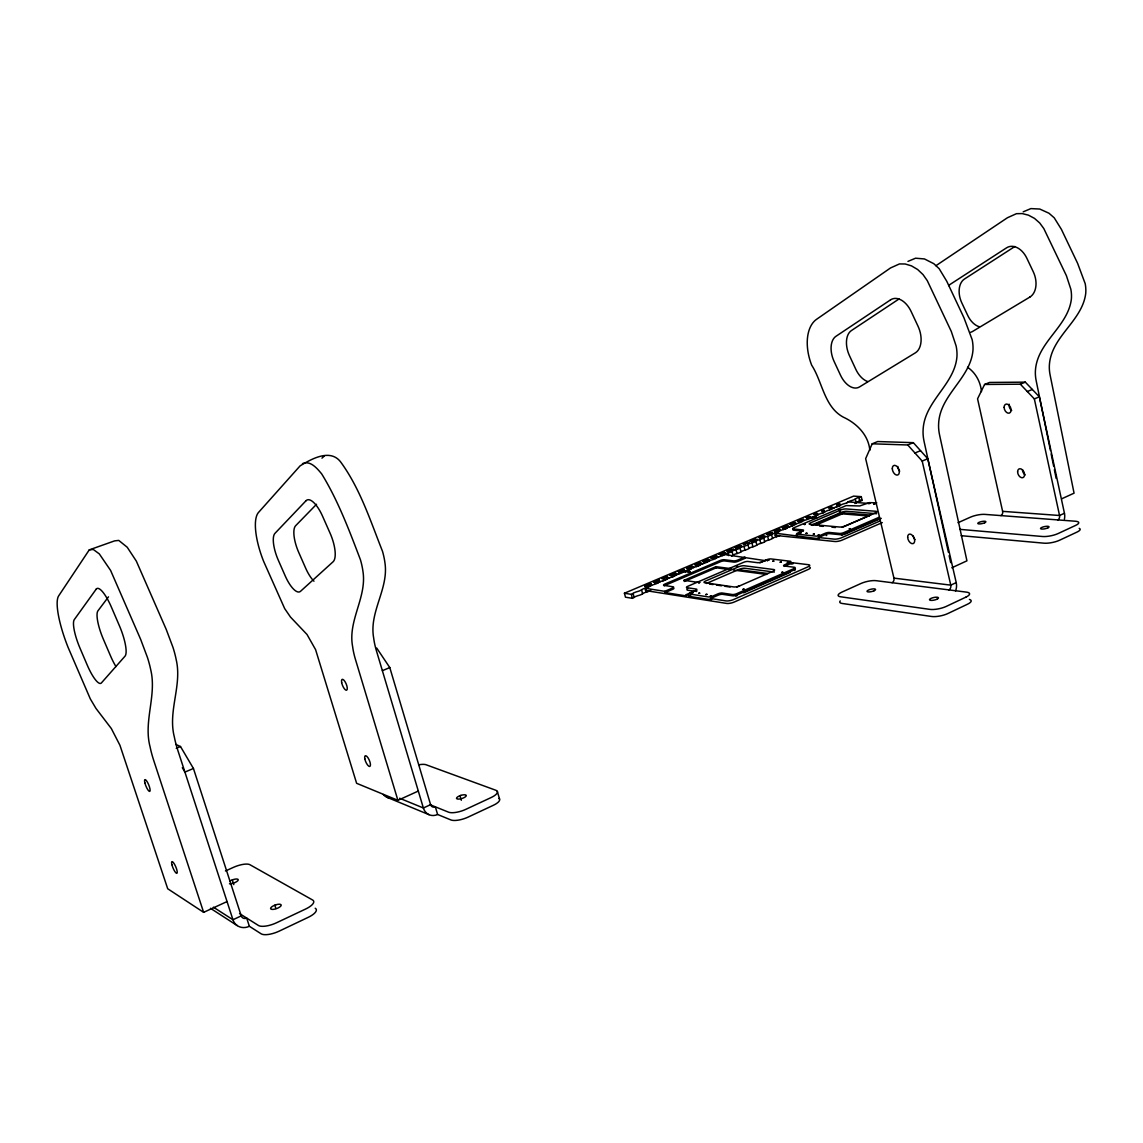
<?xml version="1.0" encoding="UTF-8"?>
<svg xmlns="http://www.w3.org/2000/svg" width="1143" height="1143" viewBox="0 0 1143 1143"><rect width="100%" height="100%" fill="white"/><g stroke="black" fill="none" stroke-linecap="round" stroke-linejoin="round"><path stroke-width="1.5" d="M683.557 569.671L683.671 570.8C680.299 570.543 685.714 569.071 682.514 570.643M675.442 573.643L675.427 574.3C672.055 574.029 677.485 572.572 674.27 574.143M675.47 574.572L675.313 573.157M684.1 570.9L683.714 569.443L681.042 570.228L681.842 570.928M665.883 577.158L667.055 576.658L665.883 577.158L667.155 577.815L666.012 577.644M675.756 572.972C677.413 575.372 670.47 573.472 673.856 573.615L675.884 573.457L673.856 573.615M658.725 580.858L657.582 580.687L658.854 581.344L658.754 580.187M664.54 577.229L665.597 577.115C670.97 576.772 664.069 577.672 664.669 577.715M659.14 580.958L659.211 579.987L657.296 580.644C653.925 580.473 660.825 582.473 659.211 579.987M830.561 507.563L830.732 507.263A3.758 0.872 -13.5 0 0 830.847 507.049M830.675 508.021L832.647 507.263M671.541 574.5L671.055 575.186M752.308 540.782L752.265 540.882A12.316 2.972 -13.9 0 0 752.037 541.196L751.937 541.096M746.708 543.039C742.85 542.454 746.436 543.539 748.765 542.768M791.456 524.151C792.128 522.194 786.87 525.88 791.256 523.651M772.339 532.795L772.382 532.381A3.486 0.843 -13.8 0 0 771.954 532.738L769.953 533.052M739.35 546.225L739.55 545.94A3.843 0.929 -14.1 0 0 739.707 545.682M730.834 549.797L730.848 549.769A12.387 3.015 -14.1 0 1 731.049 549.454C726.376 550.412 735.578 547.683 729.291 550.297M730.948 550.283L730.977 550.212A12.387 3.015 -14.1 0 1 731.177 549.94L731.591 549.312A3.843 0.929 -14.2 0 0 731.777 549.026M714.675 557.313L712.346 557.927A12.444 3.058 -14.2 0 0 712.132 558.213L712.146 558.213M755.223 540.053L755.294 539.91A12.159 2.929 -13.9 0 1 755.437 539.725A3.829 0.929 -14 0 0 755.594 539.467M752.351 540.739L752.565 540.41A3.829 0.929 -14 0 0 752.723 540.153M812.573 518.293L812.902 517.522L817.174 517.693M812.101 518.393L812.487 517.45M747.365 543.396L747.436 543.254A12.173 2.943 -13.9 0 1 747.565 543.068A3.829 0.929 -14.1 0 0 747.736 542.796M738.907 546.625L739.521 546.611A12.202 2.958 -14 0 1 739.664 546.411C738.664 544.054 734.535 549.011 739.635 545.925M955.519 591.088A11.159 8.501 -83.2 0 0 956.22 582.601L927.759 458.729L913.328 442.655L877.695 441.541L872.195 443.798L865.651 458.629L893.94 578.129A3.586 2.786 -83.2 0 1 892.054 582.701M803.186 519.679L803.343 520.094M730.977 550.012L731.577 549.983A12.23 2.986 -14.1 0 1 731.72 549.783A3.843 0.943 -14.2 0 0 731.891 549.497M671.212 575.4L671.241 575.4A12.587 3.129 -14.5 0 1 671.455 575.272L671.884 574.643A3.915 0.972 -14.6 0 0 672.084 574.343M712.532 557.641L710.332 557.798L712.889 557.27M712.089 558.013L712.732 557.97A12.287 3.015 -14.2 0 1 712.889 557.784L714.075 557.484M738.935 546.84L738.921 546.868A12.359 3 -14 0 1 739.121 546.568L739.278 546.354M1064.404 519.165A10.401 7.658 -85.2 0 0 1064.447 513.25L1039.358 396.821L1025.328 382.148L989.552 382.448L984.594 384.462L977.565 398.807L1002.611 511.35A3.343 2.515 -85.3 0 1 1000.897 515.607M762.981 536.21L763.167 535.924A3.815 0.914 -13.9 0 0 763.324 535.667M671.627 575L669.427 575.143L672.013 574.586M671.327 575.415L673.784 574.658M830.404 507.721L830.318 507.863A12.073 2.829 -13.4 0 0 830.204 508.049M685.1 572.386L685.729 571.329M685.586 572.3L686.1 571.414L689.786 571.914M762.581 536.61L763.153 536.581A12.13 2.915 -13.8 0 1 763.281 536.396A3.815 0.914 -13.9 0 0 763.438 536.138M697.116 564.271L698.53 564.513M698.402 564.171L697.859 564.342M656.082 581.644L655.611 581.773M698.473 564.728L697.987 564.828M657.082 581.73L656.539 581.873M738.592 547.14L737.649 547.597L738.721 547.454M108.471 596.846L97.955 610.819A25.117 6.244 68.8 0 0 103.327 639.137L110.614 656.111A25.146 6.258 68.7 0 0 115.957 666.555M755.466 538.996A3.829 0.914 -14 0 1 755.266 539.253L754.894 539.867A12.302 2.972 -13.9 0 0 754.751 540.067M697.359 564.142L697.001 564.471M315.211 908.242A14.359 5.015 -19.4 0 1 308.21 917.343L279.263 931.102A14.516 5.086 -19.8 0 1 261.175 933.831L249.36 926.287A14.173 12.402 -55.4 0 1 232.958 919.744L177.965 750.765A41.891 11.03 67.8 0 1 174.336 736.964C167.664 711.189 182.208 685.629 176.236 659.868A39.205 10.558 68.6 0 0 173.022 647.495L166.249 629.464L136.331 561.113L127.23 547.254L118.758 540.41L114.6 540.882L89.268 549.869L58.636 595.932A50.063 11.773 68.8 0 0 68.109 647.424L90.311 698.887L95.969 708.417L111.328 728.534L119.944 745.293L167.707 888.754L203.64 912.343L227.043 901.57M721.719 553.069L724.205 552.298L722.347 552.855M713.675 556.484L716.175 555.698L714.361 556.227M705.602 559.899L708.117 559.113L706.245 559.684M697.501 563.328L700.03 562.556L698.202 563.085M816.473 513.621L816.045 513.879M689.358 566.785L691.886 565.999L690.086 566.528M767.953 534.11L769.539 533.667M686.472 568.014L689.158 567.228M686.586 568.5L690.315 567.942M817.516 513.664L817.031 513.779M730.606 550.326L728.091 550.997L730.006 550.74M644.952 585.616L647.667 584.816M645.081 586.102L647.167 585.273M778.04 530.409L777.64 530.666M690.186 567.457L687.972 568.071M707.017 560.041L707.66 559.784M850.363 528.623L849.078 528.809L849.978 528.78M726.877 550.855L729.52 550.112M869.737 503.177L868.551 503.534L869.537 503.191M646.309 585.802L646.495 586.245M316.554 504.263L295.637 525.723A23.117 7.987 69.1 0 0 298.794 552.583L305.652 568.142A23.131 8.001 68.9 0 0 313.968 581.201M817.959 535.324L819.302 534.995L818.188 535.081M787.927 562.127L787.141 562.542L788.513 562.113M742.993 589.459L744.307 589.074L742.864 589.331M809.344 517.065L807.701 517.25M806.229 517.193L808.787 516.493M806.344 517.665L806.958 517.265M767.825 560.113L769.225 559.856L767.925 560.027M711.375 595.874L710.246 595.946L711.389 595.889M754.48 540.425L753.88 540.596M757.252 539.239L756.637 539.425M749.479 543.082L748.322 543.468M766.553 534.024L769.139 533.31M499.005 798.428A12.987 4.301 -16.9 0 1 493.262 805.329L468.016 817.145A13.102 4.358 -17.2 0 1 450.913 819.945L437.612 814.488A12.759 11.059 -67.5 0 1 423.367 807.987L376.461 650.896A38.362 13.973 67.7 0 1 373.661 637.965C368.903 611.834 388.891 588.859 384.948 562.842A35.847 13.316 68.9 0 0 382.505 551.312C370.589 521.308 360.402 489.433 341.457 463.072C331.227 447.756 311.753 458.8 300.109 465.858L258.547 512.407A46.091 15.316 69.1 0 0 263.647 561.399L284.678 608.59L290.508 617.091L307.024 634.494L315.582 649.624L356.616 783.298L397.907 800.329L418.309 791.056M741.45 545.968L740.75 546.325M741.507 546.483L741.064 546.725M733.435 549.383L732.892 549.497M733.635 549.797L733.02 549.983M691.729 593.188L693.001 592.731L691.601 593.06M321.969 458.157L324.383 455.914M699.816 582.487L698.559 582.944L699.63 582.487M730.591 550.597L729.705 550.855M687.986 568.571L690.258 567.685M690.358 568.185L689.429 568.628M765.053 535.953L764.653 536.181M725.605 553.226L724.248 553.769M725.419 552.798L723.162 553.126L724.191 553.283M834.476 507.621A4.958 1.157 -13.4 0 1 835.019 507.421L835.604 507.221A4.958 1.157 -13.4 0 1 836.633 506.906A4.943 1.157 -13.4 0 0 840.062 505.563L840.519 505.22A4.929 1.157 -13.3 0 1 840.891 504.963L841.734 504.549A4.929 1.157 -13.3 0 1 843.948 503.777L844.291 503.692A4.929 1.143 -13.4 0 0 847.192 502.591L847.863 502.148A4.929 1.143 -13.3 0 1 851.564 500.577A4.929 1.143 -13.3 0 0 855.293 498.991A4.943 1.143 -13.2 0 1 859.007 497.405A4.915 1.129 -13.3 0 0 861.265 496.648L862.151 500.405A4.915 1.143 -13.2 0 1 859.893 501.163A4.929 1.157 -13.2 0 0 856.193 502.734A4.929 1.143 -13.3 0 1 854.878 503.506M717.375 556.212L714.704 556.655M717.561 556.655L716.932 556.812M817.174 515.336A4.715 1.114 -13.6 0 0 817.516 515.122A4.558 1.072 -13.6 0 0 817.716 514.979L817.831 514.879A4.986 1.172 -13.5 0 1 819.402 514.036L820.517 513.621A4.986 1.172 -13.5 0 1 821.26 513.393M821.417 513.35L822.474 513.05A4.958 1.157 -13.5 0 0 823.617 512.65L824.76 512.121A4.958 1.157 -13.5 0 0 825.232 511.807L825.546 511.564A4.943 1.157 -13.4 0 1 826.36 511.092L827.375 510.664A4.943 1.157 -13.4 0 1 828.818 510.192L829.275 510.064M709.374 559.599L708.774 559.756M709.489 560.07L708.131 560.613M701.388 563.513L700.102 564.042M817.774 514.921L817.831 514.879A4.972 1.172 -13.6 0 1 816.531 515.664A5.015 1.186 -13.6 0 1 816.031 515.879A4.972 1.172 -13.6 0 1 813.987 516.536L813.83 516.579M701.288 563.013L699.002 563.642M770.311 533.724L769.639 533.924M811.416 517.422L811.187 517.536A4.958 1.172 -13.5 0 0 810.287 518.065L810.173 518.165A4.986 1.172 -13.6 0 1 806.487 519.736L806.344 519.779A4.972 1.186 -13.6 0 0 805.258 520.108L804.715 520.294A5.029 1.2 -13.6 0 0 803.429 520.837L803.043 521.051A4.972 1.186 -13.6 0 0 802.643 521.308L802.457 521.451A4.986 1.186 -13.7 0 1 798.7 523.037L798.371 523.123A5.001 1.186 -13.7 0 0 797.614 523.351L796.5 523.765A5.158 1.229 -13.6 0 0 795.785 524.08M693.115 566.485L690.086 566.842M785.455 528.866L785.584 528.809A4.972 1.186 -13.8 0 0 787.113 527.952L787.184 527.909A5.386 1.286 -13.7 0 1 787.384 527.752L788.399 527.209A5.101 1.214 -13.7 0 1 788.913 526.98L789.199 526.88A5.001 1.2 -13.7 0 1 789.756 526.68A4.743 1.129 -13.7 0 1 790.213 526.523A4.686 1.114 -13.7 0 1 790.67 526.394L790.827 526.351M777.983 532.038A4.858 1.157 -13.8 0 0 779.355 531.252L779.483 531.152A5.001 1.2 -13.8 0 1 779.897 530.881L780.769 530.438A5.001 1.2 -13.8 0 1 783.055 529.652L783.241 529.595M678.356 571.4L681.657 570.314M678.485 571.871L681.971 571.4M682.014 571.743L680.971 572.071M676.07 574.943A5.158 1.286 -14.6 0 1 678.813 573.915A5.144 1.286 -14.6 0 0 677.27 574.429L676.999 574.529A5.715 1.429 -14.6 0 0 676.056 574.943L675.942 575A5.144 1.286 -14.6 0 0 675.256 575.415L674.956 575.629A5.158 1.286 -14.6 0 1 673.856 576.272A5.201 1.3 -14.6 0 1 673.327 576.515A5.158 1.286 -14.6 0 1 670.884 577.344A5.158 1.286 -14.6 0 0 669.741 577.672L669.155 577.872A5.501 1.372 -14.6 0 0 668.569 578.115L666.483 579.272A4.829 1.2 -14.7 0 1 665.34 579.901A4.729 1.186 -14.7 0 1 664.869 580.101M689.843 569.5A4.829 1.2 -14.5 0 0 690.372 569.257L690.715 569.085A5.115 1.272 -14.5 0 0 691.015 568.914L691.658 568.471A5.115 1.272 -14.4 0 1 692.101 568.185L694.501 567.157A5.115 1.272 -14.4 0 1 694.958 567.014L698.673 565.728A4.443 1.1 -14.4 0 0 699.002 565.542L699.102 565.485M658.297 582.716L658.525 582.544A5.172 1.3 -14.7 0 1 659.554 581.944L659.811 581.83A5.686 1.429 -14.7 0 1 660.368 581.587L660.668 581.473A5.172 1.3 -14.7 0 1 662.369 580.93M682.885 572.343L682.971 572.3A4.215 1.043 -14.6 0 0 683.214 572.129L683.514 571.9M699.387 565.314L699.473 565.256A4.201 1.043 -14.4 0 0 699.687 565.099L699.759 565.042A5.115 1.272 -14.4 0 1 700.588 564.528A5.401 1.329 -14.4 0 1 701.631 564.071L701.916 563.956A5.115 1.272 -14.4 0 1 703.602 563.413L703.774 563.37A5.115 1.257 -14.4 0 0 707.617 561.799L708.06 561.47M666.798 579.058L666.869 579.001A5.158 1.286 -14.6 0 1 667.326 578.701L668.284 578.229M647.067 587.616L647.209 587.573A5.001 1.257 -14.8 0 0 647.824 587.345L648.252 587.173A5.172 1.3 -14.8 0 0 649.981 586.216L650.224 586.045M809.958 516.907L807.758 517.479M716.161 558.027L715.632 558.413A4.329 1.057 -14.3 0 1 715.361 558.584L714.304 559.098A5.115 1.257 -14.3 0 1 711.875 559.913A5.101 1.257 -14.3 0 0 710.775 560.241L710.346 560.384A5.472 1.357 -14.3 0 0 709.689 560.627M803.586 519.836L803.315 519.765A3.458 0.814 -13.6 0 0 802.915 520.108M719.076 554.126L722.562 553.669M722.576 553.998L721.062 554.012M722.69 554.484L721.762 554.884M699.002 563.285L699.587 563.199M647.71 585.116L648.695 585.059M797.6 520.822L801.043 520.365M707.617 561.799L707.903 561.584A5.101 1.257 -14.3 0 1 708.96 560.956L709.617 560.67A5.101 1.257 -14.3 0 1 710.174 560.456M758.709 537.31L762.167 536.853M762.181 537.196L760.924 537.667M715.361 558.584A5.115 1.257 -14.3 0 0 715.932 558.198A5.101 1.257 -14.2 0 1 716.504 557.813L716.818 557.641A5.101 1.257 -14.2 0 1 717.433 557.341L718.133 557.055A5.101 1.257 -14.2 0 1 719.49 556.612L719.976 556.484A5.101 1.243 -14.2 0 0 722.519 555.612L723.233 555.269A5.101 1.243 -14.2 0 0 723.533 555.098L723.79 554.926A4.229 1.029 -14.2 0 0 724.005 554.769L724.076 554.712A5.086 1.243 -14.2 0 1 724.376 554.498L765.781 560.713M723.705 554.984L723.79 554.926A5.101 1.243 -14.2 0 0 724.005 554.769A5.101 1.257 -14.2 0 1 728.02 553.069A5.086 1.243 -14.2 0 0 732.02 551.355A5.086 1.243 -14.1 0 1 736.021 549.669A5.072 1.229 -14.1 0 0 740.007 547.968A5.086 1.243 -14.1 0 1 743.993 546.283A5.058 1.229 -14.1 0 0 747.951 544.597A5.072 1.229 -14 0 1 751.923 542.911A5.058 1.214 -14 0 0 755.866 541.225A5.058 1.229 -13.9 0 1 759.809 539.553A5.043 1.214 -13.9 0 0 763.738 537.882A5.058 1.214 -13.9 0 1 767.653 536.224A5.029 1.214 -13.9 0 0 771.568 534.567A5.029 1.214 -13.8 0 1 775.468 532.909L775.626 532.867A5.029 1.2 -13.8 0 0 779.355 531.252M935.917 265.705L1007.44 217.742L1016.456 213.684L1022.213 213.584L1028.443 215.155L1034.486 218.384L1039.73 222.999L1043.816 228.571L1066.39 275.649L1070.848 289.236A29.189 20.403 69.8 0 1 1071.377 299.08C1068.062 326.455 1037.915 341.714 1035.501 369.518A31.332 21.546 66.8 0 0 1036.172 380.69L1050.446 450.499M653.496 581.916L657.111 581.558M836.547 504.292L840.005 503.849M899.012 298.98L851.406 330.57A20.317 12.387 69.8 0 0 849.435 355.602L855.764 369.218A20.331 12.416 69.4 0 0 867.623 381.519M809.93 516.665L808.873 516.75M769.168 533.624L770.253 533.495M735.006 547.354L738.592 546.968M645.581 585.416L647.152 585.016M645.709 585.902L646.509 585.545M700.002 564.871L700.588 564.528A5.201 1.286 -14.4 0 1 703.617 563.399M1014.855 246.502L964.492 279.006A18.988 12.63 70.3 0 0 961.777 302.809L967.764 315.511A19.002 12.659 69.9 0 0 979.351 326.769M694.815 564.399L698.973 563.913M719.576 554.012L722.847 553.583M774.483 530.609L778.054 530.223M774.597 531.081L777.383 530.295M678.899 571.271L681.442 571.143M679.013 571.757L679.899 571.471A3.858 0.957 -14.6 0 1 681.442 571.671M727.491 550.669L729.005 550.297M907.956 261.39L915.557 258.204L924.458 258.947L933.802 263.69L939.189 268.719L946.761 281.264L963.992 317.854L972.193 339.757A31.204 20.288 69.3 0 1 972.979 350.187C970.607 378.333 940.075 394.764 938.646 423.324A33.476 21.36 66.6 0 0 939.603 435.112L966.935 560.827L951.805 567.8M687.1 567.8L688.643 567.414M687.229 568.285L688.329 567.771M847.449 502.434L847.277 502.549A4.872 1.129 -13.4 0 1 846.877 502.749M722.19 554.584L721.247 554.855A4.315 1.057 -14.2 0 1 720.561 554.855M814.102 514.321L815.488 513.836M1029.857 297.08L972.793 331.327A19.088 12.587 69.9 0 1 970.678 332.227M721.419 554.455L722.676 554.141M813.987 513.85L815.988 513.478M1023.199 211.841L1030.886 208.597L1039.759 209.04L1048.96 213.227L1054.217 217.799L1061.418 229.386L1077.606 263.319L1085.207 283.707A29.046 20.503 69.9 0 1 1085.721 293.508C1082.25 320.883 1052.031 336.028 1049.474 363.831A31.175 21.66 66.8 0 0 1050.103 374.961L1074.063 493.176L1061.961 498.677M708.317 561.313L708.417 561.256A5.472 1.357 -14.3 0 1 708.846 561.013L708.96 560.956M737.935 547.04L736.792 547.34L738.121 547.268M736.678 547.897L737.821 547.568M681.342 571.386L680.642 571.629L681.942 571.4M697.873 564.571L696.058 565.214M767.153 533.838L768.639 533.481M798.1 520.722L799.071 520.436A3.843 0.914 -13.7 0 1 800.6 520.594M691.415 566.671L690.972 566.699M695.301 564.313L696.873 563.999M759.209 537.21L761.752 537.067M795.028 524.523A5.158 1.229 -13.6 0 1 795.357 524.308L795.657 524.151M654.01 581.83L655.596 581.501M808.387 517.05L809.23 516.836M649.981 586.216A5.201 1.3 -14.8 0 1 650.596 585.816L651.053 585.573A5.758 1.443 -14.8 0 1 651.567 585.33A5.301 1.329 -14.8 0 1 652.153 585.087L653.067 584.759A5.244 1.314 -14.8 0 1 653.71 584.559L654.353 584.387A5.186 1.3 -14.8 0 0 658.368 582.659M776.497 530.495L774.997 530.795M776.64 530.952L775.968 531.552L777.04 530.766M729.52 551.055L729.948 550.34M761.681 537.296L760.709 537.567A4.029 0.972 -13.9 0 1 759.181 537.424M806.858 517.007L808.301 516.665M806.887 517.422L806.344 517.422M775.083 530.995L774.34 530.895M774.954 530.523L776.511 530.223M832.047 507.421L830.732 507.892A11.93 2.786 -13.4 0 1 830.847 507.721A3.758 0.872 -13.5 0 0 830.947 507.521M735.506 547.254L737.049 546.954M734.878 547.64L737.178 547.426M837.047 504.192L837.876 503.949M781.612 572.314L782.941 572.071L782.141 572.486M816.245 514.193L816.902 513.55M799.143 533.181L800.243 533.095L799.143 533.195M647.038 585.959L647.638 585.816M804.143 524.423L805.215 524.337L804.143 524.437M708.817 560.27L708.131 560.47M646.995 585.53L647.995 585.245M692.515 566.642L691.601 566.914M700.659 563.185L699.745 563.456M716.818 557.641L716.932 557.584A5.644 1.386 -14.2 0 1 717.433 557.341M736.978 547.268L736.235 547.383M684.314 571.443L684.686 571.257A5.358 1.329 -14.5 0 1 685.843 570.8A5.144 1.272 -14.5 0 1 687.386 570.328L687.729 570.228A5.115 1.272 -14.5 0 0 690.372 569.257L690.715 569.085A4.486 1.114 -14.5 0 0 691.015 568.914M659.425 582.016L659.811 581.83A5.301 1.329 -14.7 0 1 660.368 581.587L660.668 581.473M729.063 551.226L728.391 551.183M687.815 568.028L688.729 567.814M716.804 556.341L716.147 556.698M724.833 552.941L724.033 553.169M724.891 553.441L724.091 553.655M721.976 554.155L719.118 554.441M809.373 517.565L809.815 517.522M689.658 568.4L688.843 568.628M249.36 926.287L246.688 918.072A4.729 4.129 -55.4 0 1 241.23 915.886L232.958 919.744L213.398 907.185M956.22 582.601L950.776 585.145L893.94 578.129M687.129 568.057L686.6 568.242M722.647 555.555L723.233 555.269A4.443 1.086 -14.2 0 0 723.533 555.098M815.502 514.764L816.059 514.379M437.612 814.488L435.34 806.829A4.258 3.686 -67.5 0 1 430.597 804.658L423.367 807.987L399.607 798.243M1064.447 513.25L1059.547 515.493L1002.611 511.35M654.768 582.459L656.025 582.13L654.896 582.944M696.244 565.399L697.13 564.656M737.478 547.554L735.678 548.011M813.845 514.15L815.559 513.964M225.442 870.98L233.429 867.366A13.43 4.272 -19.5 0 1 249.917 864.708L312.625 900.012A14.373 4.958 -19.4 0 1 305.595 909.042L276.577 922.744A14.53 5.029 -19.7 0 1 258.489 925.501L239.544 913.571M958.034 522.708L970.436 517.165A10.401 2.615 -12.2 0 1 984.78 514.379L1075.463 521.237A11.116 2.9 -11.4 0 1 1075.677 525.38L1058.075 533.567A11.159 2.943 -11.5 0 1 1042.545 536.51L959.777 529.352M743.636 592.817L790.199 572.372M882.296 522.594L842.134 540.11A5.272 1.314 -13.3 0 1 834.89 541.511L775.268 535.395L774.697 533.124A4.901 1.172 -13.8 0 1 775.468 532.895M809.916 567.328A5.458 1.429 -13.5 0 1 808.33 569.4L734.32 602.004A5.572 1.5 -14.2 0 1 726.748 603.433L645.595 590.574L644.981 588.231L664.769 591.331L665.097 592.574L686.514 595.946L686.186 594.689L688.329 595.017L688.658 596.289L710.903 599.789L710.56 598.503L718.261 595.146A3.243 0.857 -14.2 0 1 722.662 594.317L732.592 595.817A3.272 0.872 -14.1 0 0 737.049 594.974L794.228 569.886A3.229 0.843 -13.7 0 0 795.042 568.614M736.892 587.073L772.939 571.3A4.272 1.1 -13.8 0 0 773.725 569.528L744.179 565.742A4.172 1.057 -14.1 0 0 738.521 566.842L705.717 580.958A4.215 1.072 -14.3 0 0 704.745 582.73L733.763 586.945A4.301 1.129 -14.1 0 0 739.621 585.83M710.56 598.503L726.105 600.932A5.572 1.486 -14.2 0 0 733.677 599.504L807.715 566.957A5.458 1.414 -13.6 0 0 808.601 564.713L792.485 562.756L785.127 565.971A3.186 0.814 -13.7 0 0 784.355 566.385M879.224 517.222L843.763 532.609A3.1 0.757 -13.3 0 1 839.505 533.438L829.375 532.452A3.086 0.757 -13.4 0 0 825.16 533.281L820.488 535.295A3.072 0.757 -13.5 0 1 816.273 536.124L797.242 534.21A3.029 0.729 -13.6 0 1 797.743 533.038L802.386 531.066A3.015 0.729 -13.6 0 0 802.872 529.895L793.271 528.966A2.986 0.714 -13.7 0 1 793.771 527.809L846.177 505.606L859.665 505.963L869.466 502.634L876.781 502.834M879.924 518.265L844.063 533.838A3.1 0.772 -13.3 0 1 839.805 534.667L829.689 533.681A3.072 0.757 -13.4 0 0 825.475 534.51L818.459 537.539L818.759 538.767L774.697 533.124M844.206 534.467L881.267 518.365M880.139 520.937L841.548 537.739A5.272 1.314 -13.3 0 1 834.304 539.139L818.459 537.539M686.186 594.689L693.787 591.402A3.186 0.829 -14.4 0 1 696.716 590.602M759.909 562.827L767.182 559.684L767.496 560.927M842.291 527.323L870.58 515.107L842.062 512.764L812.516 525.394M706.374 583.473L739.15 569.328A4.172 1.057 -14.1 0 1 744.807 568.242L774.354 572.071M664.769 591.331L672.298 588.116A3.129 0.8 -14.6 0 0 673.084 586.773L664.026 585.402A3.1 0.786 -14.7 0 1 664.826 584.087L720.119 560.527A3.043 0.757 -14.2 0 1 724.262 559.727L733.577 560.884A3.072 0.757 -14.1 0 0 737.749 560.084L744.95 556.998M795.742 535.238L801.3 532.867M665.097 592.574L672.627 589.345A3.129 0.8 -14.6 0 0 673.413 588.016M745.265 558.213L738.064 561.299A3.072 0.772 -14.1 0 1 733.892 562.113L724.562 560.927A3.043 0.757 -14.2 0 0 720.433 561.742L665.155 585.316A3.1 0.786 -14.7 0 0 664.197 585.83M811.244 525.18L841.234 512.378A3.958 0.943 -13.3 0 1 846.649 511.292L876.667 513.721M730.106 569.628L716.232 567.8L684.3 581.458L684 580.33L715.932 566.671L731.549 568.728M816.073 525.08L842.32 513.85L869.166 516.064M752.908 539.753C755.066 538.696 757.566 539.81 754.723 539.939M762.795 535.724C758.481 538.253 763.467 533.681 763.281 536.396M828.675 507.792L830.732 507.278M703.802 560.913L705.674 560.284L702.731 561.027L703.917 561.399M782.641 527.48L784.984 527.152L783.069 527.294C779.983 527.294 785.984 529.852 784.87 526.68L787.698 526.923L787.856 525.809M821.888 510.835L822.203 510.85M822.303 510.65C824.546 508.378 825.303 513.007 822.303 511.321M683.971 570.428L681.285 571M703.145 561.356L705.803 561.684L703.274 561.827M705.231 560.47L705.374 561.584L704.088 560.956L705.231 560.47L705.445 561.842M785.141 527.995L782.584 528.18M784.455 526.866L784.698 527.909L783.484 527.795L784.455 526.866L784.798 528.152M795.557 522.551A3.472 0.829 -13.7 0 0 795.142 522.894L792.556 522.937L795.199 523.423M822.617 510.678L823.674 510.221L824.074 511.464M657.425 581.13L659.34 580.473M665.726 577.601L667.512 576.472M681.157 570.528L684 569.485M729.605 550.326L731.249 549.111M745.465 543.597L747.451 542.582A3.829 0.929 -14.1 0 0 747.608 542.325M657.711 581.173L658.882 580.673M704.217 561.442L705.36 560.956M783.484 527.795L784.569 527.337L783.369 527.323M772.354 532.909L769.41 532.752M795.542 523.065L792.556 522.937M803.215 519.808L800.229 519.694L802.757 519.694A3.458 0.814 -13.6 0 1 803.215 519.308L803.529 519.336M824.303 510.85L821.66 510.607M650.796 590.345A5.201 1.314 -14.8 0 1 646.824 591.96A5.215 1.329 -14.8 0 0 642.609 593.76A5.215 1.329 -14.9 0 1 638.38 595.56A5.229 1.329 -14.9 0 0 634.151 597.375A5.229 1.329 -15 0 1 632.393 598.332L625.478 597.189L624.421 593.231L853.592 496.119L861.265 496.648M750.279 541.396L752.523 539.925M777.169 529.466L779.683 529.495A3.486 0.829 -13.8 0 1 780.155 529.08L777.283 529.938M787.87 525.809A3.472 0.829 -13.7 0 0 787.456 526.151L784.884 526.194L787.856 526.337A3.472 0.829 -13.7 0 0 787.57 526.623M828.346 507.763L830.59 506.82L830.847 507.721M241.23 915.886L193.438 768.482L184.909 772.082L182.323 767.682M872.195 443.798L907.756 444.97L922.187 461.072L927.759 458.729M914.957 452.999L920.529 450.671M697.902 566.071L698.673 565.728A5.129 1.272 -14.4 0 0 699.687 565.099M382.362 670.684L389.792 667.583L430.597 804.658M984.594 384.462L1020.328 384.191L1034.344 398.907L1039.358 396.821M689.072 568.214L687.943 568.342M176.265 748.308L180.508 746.55L193.438 768.482M907.756 444.97L913.328 442.655M776.654 531.109L775.854 531.081M1027.314 391.535L1032.329 389.463M1020.328 384.191L1025.328 382.148M693.315 567.585L694.058 567.314M648.11 587.231L647.824 587.345A5.172 1.3 -14.8 0 1 645.795 588.002A5.229 1.314 -14.8 0 0 641.552 589.802A5.215 1.314 -14.9 0 1 637.323 591.588A5.229 1.329 -14.9 0 0 633.093 593.403A5.229 1.314 -15 0 1 631.336 594.36L624.421 593.231M697.759 566.128L696.401 566.614M672.956 575.1L671.741 575.415M749.322 542.368L747.122 543.311L747.093 542.382M741.421 545.725L741.536 546.197M733.592 549.583L733.463 549.097M697.359 564.585L696.63 565.056M813.816 516.593A4.958 1.172 -13.5 0 0 813.345 516.722L811.93 517.207A5.086 1.2 -13.5 0 0 810.287 518.065M655.439 582.559L654.582 582.773M823.06 512.864L822.917 512.907A5.058 1.186 -13.5 0 1 822.474 513.05M792.056 525.994A4.986 1.186 -13.7 0 1 791.613 526.137A5.401 1.286 -13.7 0 1 791.142 526.266A5.043 1.2 -13.7 0 0 791.585 526.137A5.329 1.272 -13.7 0 0 792.056 525.994L793.042 525.637A5.043 1.2 -13.7 0 0 793.571 525.423A4.986 1.186 -13.7 0 0 794.771 524.723L794.842 524.666A5.001 1.186 -13.7 0 1 795.357 524.308M736.792 547.497L736.892 548.126M302.466 463.629C310.382 460.072 317.197 468.544 321.697 473.916C338.114 500.648 349.301 530.538 360.445 559.784A36.062 13.016 68.9 0 1 362.945 571.357C367.089 597.289 347.658 620.506 352.615 646.538A38.576 13.659 67.7 0 0 355.473 659.511L397.907 800.329M718.89 556.798L718.733 556.855A5.386 1.329 -14.2 0 0 718.133 557.055M697.487 565.199L696.601 564.728M89.268 549.869L93.283 549.469L99.298 553.884L110.6 570.428L140.618 639.28L147.433 657.425A39.448 10.144 68.6 0 1 150.747 669.855C156.92 695.515 143.246 721.276 150.104 746.922A42.162 10.601 67.8 0 0 153.834 760.795L203.64 912.343M728.52 551.283L727.662 551.397M736.721 548.026L737.592 547.511L736.606 548.054M686.772 570.5L686.457 570.586A5.215 1.3 -14.5 0 0 684.686 571.257M814.902 514.036L814.473 514.036M688.157 568.414L687.314 568.542M646.424 587.816L646.266 587.873A9.873 2.472 -14.8 0 1 645.781 588.002L646.824 591.96M732.406 550.354L731.891 550.326M694.687 564.713L696.387 564.613L695.344 564.599M664.44 580.273A5.086 1.272 -14.7 0 1 663.04 580.744L662.711 580.83M814.845 513.507L817.559 513.493M715.204 556.412L715.918 556.598M678.842 573.9L679.156 573.815A5.158 1.286 -14.6 0 0 683.214 572.129M839.576 511.95L840.434 511.935L839.448 512.278M839.105 505.02L838.933 504.935A4.186 0.972 -13.4 0 1 837.205 504.849M737.235 566.242L736.463 566.657L737.692 566.199M839.033 504.92L836.733 505.063M812.759 517.336L816.145 516.665M813.273 517.35L816.088 516.793M761.024 537.51L759.924 537.767A5.529 1.329 -13.9 0 1 759.195 537.71L758.752 537.624M686.014 571.2L689.472 570.528M721.276 554.355L721.062 554.384A4.072 0.986 -14.2 0 1 719.561 554.226M799.586 521.051L800.371 520.994L798.871 521.251A5.615 1.329 -13.6 0 1 798.028 521.194L797.657 521.122M690.201 567.014L689.458 567.014M767.224 534.095L766.61 534.252M776.326 530.895L777.626 531.195L776.068 531.552M763.11 536.61L764.196 536.238L762.995 536.624M731.491 550.04L732.634 549.626L731.706 549.854M647.309 586.259L648.067 586.059L646.495 586.445M739.35 546.668L739.621 546.468A3.843 0.929 -14.1 0 0 739.821 546.154M830.975 507.735L830.175 507.892M707.831 560.027L708.66 559.799L707.117 560.213M808.572 517.765L807.844 517.936M768.739 534.152L768.039 534.324M791.413 524.523L792.842 524.208L791.056 524.494M807.072 517.722L806.429 517.879M696.201 564.913L696.93 564.956L695.501 565.085M727.591 550.926L726.948 551.083M706.345 559.941L707.131 559.927L705.702 560.113M645.795 586.159L646.567 586.188L645.166 586.33M722.476 553.112L721.762 553.269M714.432 556.527L713.746 556.684M645.638 585.673L645.095 585.859M798.543 521.708L800.7 521.394L799.814 521.508A4.229 1 -13.6 0 1 799.114 521.522M752.037 541.125L753.651 540.71L752.651 541.096A12.159 2.943 -13.9 0 1 752.68 540.896L752.494 539.925M859.093 500.177L862.151 500.405M848.192 501.906L869.852 503.506M698.202 563.385L697.573 563.556M775.111 531.266L774.454 531.366M961.22 535.696L1044.002 543.182A11.144 2.972 -11.5 0 0 1059.532 540.253L1077.092 532.038A11.101 2.929 -11.4 0 0 1079.221 528.323M792.67 523.408L795.385 523.651M819.574 526.051L823.103 526.366M831.904 527.194L835.433 527.523M814.645 514.507L815.445 514.436L813.945 514.593M746.879 543.282L747.036 543.311A12.33 2.986 -13.9 0 0 746.836 543.482M803.186 531.095L793.571 530.166A2.986 0.714 -13.7 0 1 793.599 529.252M836.976 504.663L837.09 504.677A5.415 1.257 -13.4 0 0 837.833 504.706L839.491 504.277L838.719 504.492A4.186 0.972 -13.4 0 1 837.09 504.377M750.151 540.925L752.323 540.696M704.088 560.956L705.26 561.099M738.478 569.643L767.967 573.515M733.563 570.086L766.524 574.443M654.067 582.13L655.196 581.958L653.425 582.273M682.4 570.157L683.728 571.057L681.942 570.357M690.186 571.743L686.514 571.243L689.086 572.057M674.156 573.657L675.299 573.815M684 580.33L697.673 582.316M709.632 584.059L713.046 584.559M716.461 585.045L721.59 585.802M725.005 586.288L730.134 587.045M694.015 591.174L687.615 590.188A3.158 0.814 -14.5 0 1 687.072 589.845L686.9 589.216A3.158 0.814 -14.5 0 1 687.672 588.474M678.485 571.743L678.813 571.814A5.644 1.4 -14.5 0 0 679.528 571.886L680.328 571.671A4.115 1.014 -14.5 0 1 678.856 571.486M738.049 547.511L737.435 546.483M430.482 804.872L448.627 812.202A13.116 4.315 -17.2 0 0 465.73 809.387L491.019 797.6A13.002 4.258 -16.9 0 0 495.862 790.27L426.039 764.738A12.202 3.715 -17.3 0 0 419.252 764.724M386.748 797.185L428.968 814.659M175.722 744.35L180.508 746.55M210.455 908.299L237.187 925.573M967.521 367.232C975.636 372.732 980.565 381.905 981.48 391.606M376.719 648.067L389.792 667.583M232.286 879.939L233.801 884.611M274.82 905.199L275.863 908.471M459.972 795.714L461.315 800.286M497.348 791.442L499.562 799.128M633.079 593.403L634.151 597.375M631.336 594.36L632.393 598.332M641.552 589.802L642.609 593.76M667.055 576.658L667.155 577.815M671.884 574.643L671.998 575.129A12.43 3.1 -14.5 0 0 671.841 575.329M715.932 566.671L716.232 567.8M736.021 549.654L737.006 553.526A5.086 1.257 -14.1 0 0 733.02 555.227A5.086 1.243 -14.2 0 1 731.534 556.069M732.02 551.355L733.006 555.227M728.02 553.055L728.677 555.641M751.923 542.911L752.894 546.768A5.072 1.243 -14 0 0 748.936 548.454M747.951 544.597L748.936 548.454A5.058 1.243 -14.1 0 1 744.965 550.14A5.086 1.243 -14 0 0 740.993 551.826A5.072 1.243 -14.1 0 1 737.006 553.526M743.993 546.283L744.965 550.14M740.007 547.968L740.993 551.826M763.738 537.882L764.696 541.725A5.043 1.229 -13.9 0 1 760.767 543.396A5.058 1.229 -13.9 0 0 756.837 545.082A5.043 1.229 -14 0 1 752.894 546.768M759.809 539.553L760.767 543.396M755.866 541.225L756.837 545.082M775.783 534.181L776.426 536.739A5.043 1.229 -13.8 0 0 772.525 538.396A5.029 1.214 -13.9 0 1 768.61 540.053A5.043 1.229 -13.9 0 0 764.696 541.725M771.568 534.553L772.525 538.396M767.653 536.224L768.61 540.053M792.485 562.756L792.799 564.013M803.2 519.308L803.329 520.279L802.757 519.694M842.062 512.764L842.32 513.85M859.007 497.405L859.893 501.163M855.293 498.991L856.193 502.734M922.187 461.072L950.776 585.145A3.715 2.829 -83.2 0 1 948.847 589.902M869.837 450.313C868.466 434.997 856.721 423.296 843.32 417.152C824.217 406.908 822.446 381.791 811.687 365.203A40.519 24.217 69.8 0 1 816.602 319.283L890.554 267.933L899.455 263.933L905.199 263.99L911.485 265.876L917.629 269.505L923.015 274.577L927.273 280.635L951.29 331.427L956.134 346A31.375 20.145 69.2 0 1 956.962 356.473C954.762 384.605 924.358 401.193 923.115 429.725A33.647 21.203 66.7 0 0 924.101 441.555L948.39 552.24M949.147 555.698L950.676 562.613M1034.344 398.907L1059.547 515.493A3.472 2.557 -85.2 0 1 1057.804 519.894M1051.16 453.985L1053.66 466.201M1054.375 469.687L1056.161 478.417M705.674 560.284L705.803 561.684M711.76 599.246A3.243 0.857 -14.3 0 1 709.06 599.504M790.899 563.785A3.186 0.814 -13.7 0 1 791.542 564.085M690.429 596.575A3.2 0.829 -14.5 0 1 690.758 595.403M737.206 595.632A3.272 0.872 -14.1 0 1 735.821 596.117M794.914 570.271A3.229 0.843 -13.7 0 1 794.399 570.528M229.486 883.825A5.358 1.729 -19.6 0 0 237.858 880.667A5.358 1.729 -19.6 0 0 233.215 879.581L231.357 880.296A5.358 1.729 -19.6 0 0 229.743 881.167M899.712 471.202A5.144 3.129 66.6 0 1 897.798 466.43M914.986 539.596A5.115 3.072 65 0 1 913.243 536.096M969.407 599.418A11.759 3.415 -12.1 0 1 967.507 604.218L947.947 613.505A11.816 3.472 -12.2 0 1 931.545 616.477L842.162 603.461A11.059 3.086 -13.1 0 1 840.234 600.918M645.595 590.574A5.201 1.314 -14.8 0 1 646.395 590.345M683.428 571.957A5.144 1.272 -14.5 0 1 684.443 571.371M675.256 575.415A5.158 1.286 -14.6 0 0 675.027 575.572L674.956 575.629A4.315 1.072 -14.6 0 1 674.713 575.801M673.856 576.272A4.843 1.2 -14.6 0 1 673.327 576.515A5.158 1.286 -14.6 0 1 670.87 577.344A5.086 1.272 -14.6 0 0 670.398 577.472M651.053 585.573A5.244 1.314 -14.8 0 1 651.567 585.33M666.483 579.272A5.158 1.286 -14.7 0 1 663.04 580.744M668.541 578.115A5.158 1.286 -14.6 0 1 669.126 577.887M696.759 591.302A3.186 0.829 -14.5 0 1 696.373 591.531M787.113 527.952A5.015 1.2 -13.8 0 1 783.412 529.552M787.184 527.909A5.001 1.2 -13.7 0 1 787.384 527.752M789.199 526.88A4.901 1.172 -13.7 0 1 790.656 526.394M829.618 509.964A4.915 1.143 -13.5 0 0 832.833 508.549L832.89 508.506A4.958 1.157 -13.4 0 1 833.076 508.364A4.929 1.157 -13.4 0 1 833.39 508.149L833.576 508.049A4.958 1.157 -13.4 0 1 833.89 507.892M833.076 508.364A5.129 1.2 -13.4 0 1 834.533 507.592M836.19 507.035A4.543 1.057 -13.4 0 1 836.647 506.906M839.805 505.72A4.758 1.114 -13.4 0 1 839.505 505.878M775.268 535.395A5.029 1.214 -13.8 0 1 776.04 535.167A5.444 1.314 -13.8 0 0 776.654 534.995M826.232 535.553A3.072 0.757 -13.4 0 1 826.76 535.367M818.888 538.41A3.072 0.757 -13.5 0 1 816.874 538.582M797.843 536.639A3.029 0.743 -13.6 0 1 797.228 536.21M842.92 534.91A3.1 0.772 -13.3 0 1 841.491 535.21M388.863 797.857A12.23 10.73 -66.5 0 1 383.276 794.499M1029.857 297.08A19.945 13.73 70.4 0 0 1033.286 271.805L1026.857 258.261A19.931 13.702 70.9 0 0 1006.512 247.86L950.562 284.121A19.074 12.573 70.3 0 0 948.761 285.664M1011.698 410.494A4.801 3.186 66.7 0 1 1009.169 404.208M1025.1 474.888A4.772 3.129 64.8 0 1 1022.485 469.716M752.837 540.639A3.829 0.929 -14 0 1 752.637 540.896M720.647 554.212A3.815 0.929 -14.2 0 1 722.147 554.398M713.075 557.484A3.872 0.943 -14.3 0 1 712.832 557.784M679.285 572.057A4.372 1.086 -14.5 0 1 679.042 571.957M672.213 574.815A3.915 0.972 -14.6 0 1 671.955 575.129M712.961 556.998A3.872 0.943 -14.3 0 1 712.718 557.313M799.557 521.037A4.372 1.029 -13.6 0 1 798.1 520.908M791.785 523.594A3.786 0.9 -13.7 0 1 791.585 523.851M779.683 535.495A5.015 1.214 -13.8 0 1 776.426 536.739M837.862 503.963A3.7 0.857 -13.4 0 1 839.505 504.077M664.154 577.901L662.983 578.387L664.154 577.901M664.612 577.701C664.826 580.101 659.64 578.115 662.697 578.344L664.612 577.701M650.41 583.73L649.238 584.23L650.41 583.73M650.867 583.53C651.039 585.945 645.895 583.944 648.953 584.187L650.867 583.53M96.183 589.174L74.295 619.606A25.275 6.001 68.8 0 0 79.939 648.01L87.239 665.097A25.289 6.015 68.6 0 0 101.398 682.942L124.987 656.211A26.818 6.758 68.8 0 0 119.415 625.764L111.457 607.262A26.803 6.744 68.9 0 0 96.183 589.174M873.681 504.32L874.681 504.163L873.681 504.32M306.01 500.748L274.977 533.338A23.246 7.801 69.1 0 0 278.335 560.27L285.221 575.929A23.26 7.815 68.9 0 0 300.523 591.302L333.056 561.799A24.546 8.687 69.1 0 0 330.013 533.024L322.555 516.193A24.532 8.673 69.3 0 0 306.01 500.748M839.862 509.578L838.576 509.892L839.876 509.578M813.316 534.11L814.33 533.967L813.316 534.11M781.298 561.97L780.183 562.185L781.298 561.97M805.944 533.381L806.944 533.238L805.944 533.381M772.797 561.199L773.825 561.056L772.797 561.199M706.917 594.303L705.788 594.574L706.917 594.303M698.644 593.317L699.687 593.188L698.644 593.317M890.54 299.866L835.962 336.299A20.417 12.302 69.7 0 0 834.104 361.417L840.462 375.104A20.431 12.316 69.4 0 0 859.479 386.948L915.329 352.858A21.403 13.53 69.8 0 0 918 326.169L911.171 311.582A21.403 13.502 70.2 0 0 890.54 299.866M965.892 597.146L946.304 606.39A11.83 3.429 -12.3 0 1 929.888 609.376L840.534 596.775A11.059 3.058 -13.1 0 1 842.048 592.045L860.936 583.501A11.016 3.015 -13 0 1 876.024 580.673L966.521 592.131A11.773 3.386 -12.1 0 1 965.892 597.146M793.914 568.6L736.706 593.674A3.272 0.872 -14.1 0 1 732.263 594.517L722.319 593.017A3.258 0.857 -14.2 0 0 717.918 593.86L712.789 596.089A3.243 0.857 -14.3 0 1 708.389 596.932L689.758 594.031A3.2 0.829 -14.5 0 1 690.529 592.645L695.601 590.46A3.186 0.829 -14.5 0 0 696.358 589.102L686.957 587.673A3.158 0.814 -14.5 0 1 687.729 586.33L743.664 562.299A3.115 0.786 -14 0 1 747.893 561.47L757.552 562.685A3.129 0.786 -13.9 0 0 761.824 561.856L766.682 559.756A3.129 0.786 -13.9 0 1 770.953 558.927L790.27 561.256A3.186 0.814 -13.7 0 1 789.727 562.556L784.812 564.685A3.2 0.814 -13.7 0 0 784.255 565.999L794.456 567.271A3.229 0.829 -13.7 0 1 793.914 568.6M875.624 512.807L845.22 525.937A4.086 1 -13.3 0 1 839.619 527.037L810.03 524.323A3.986 0.957 -13.5 0 1 810.658 522.794L840.662 510.007A3.958 0.929 -13.3 0 1 846.091 508.935L876.095 511.307A4.058 0.972 -13.1 0 1 875.624 512.807M743.364 544.139C742.779 545.382 748.536 542.525 743.793 543.954L743.364 544.139M745.207 543.511L744.093 543.982L745.207 543.511M275.792 904.827L273.849 905.585A5.615 1.915 -19.6 0 0 272.163 909.414A5.615 1.915 -19.6 0 0 280.849 906.028A5.615 1.915 -19.6 0 0 275.792 904.827M460.843 795.385L459.1 796.057A5.072 1.643 -17.1 0 0 458.329 799.114A5.072 1.643 -17.1 0 0 466.087 796.142A5.072 1.643 -17.1 0 0 460.843 795.385M937.003 599.189L935.56 599.746A4.586 1.314 -12.3 0 1 929.516 599.632A4.586 1.314 -12.3 0 1 935.917 597.203A4.586 1.314 -12.3 0 1 937.003 599.189M874.052 590.774L872.652 591.302A4.372 1.214 -12.9 0 1 867.023 591.217A4.372 1.214 -12.9 0 1 873.238 588.888A4.372 1.214 -12.9 0 1 874.052 590.774M1047.788 527.923L1046.474 528.409A4.329 1.129 -11.6 0 1 1040.53 528.495A4.329 1.129 -11.6 0 1 1046.388 526.309A4.329 1.129 -11.6 0 1 1047.788 527.923M984.623 522.808L983.337 523.28A4.129 1.057 -12.2 0 1 977.794 523.38A4.129 1.057 -12.2 0 1 983.48 521.265A4.129 1.057 -12.2 0 1 984.623 522.808M144.875 782.912A6.387 1.529 67.8 0 0 149.733 791.413A6.387 1.529 67.8 0 0 147.418 782.141A6.387 1.529 67.8 0 0 144.875 782.912M171.907 864.722A6.344 1.5 67.2 0 0 176.794 873.352A6.344 1.5 67.2 0 0 174.579 864.365A6.344 1.5 67.2 0 0 171.907 864.722M907.656 537.267A5.129 3.058 65 0 0 913.071 543.639A5.129 3.058 65 0 0 912.786 535.781A5.129 3.058 65 0 0 907.656 537.267M892.297 468.73A5.158 3.115 66.6 0 0 897.726 475.017A5.158 3.115 66.6 0 0 897.412 466.958A5.158 3.115 66.6 0 0 892.297 468.73M341.671 682.642A5.872 1.986 67.7 0 0 346.586 690.215A5.872 1.986 67.7 0 0 344.915 681.471A5.872 1.986 67.7 0 0 341.671 682.642M364.803 758.795A5.829 1.957 66.9 0 0 369.732 766.467A5.829 1.957 66.9 0 0 368.117 757.966A5.829 1.957 66.9 0 0 364.803 758.795M1017.599 471.845A4.786 3.129 64.9 0 0 1022.856 477.674A4.786 3.129 64.9 0 0 1022.799 470.216A4.786 3.129 64.9 0 0 1017.599 471.845M1004.111 407.351A4.815 3.186 66.7 0 0 1009.383 413.094A4.815 3.186 66.7 0 0 1009.298 405.465A4.815 3.186 66.7 0 0 1004.111 407.351"/></g></svg>
